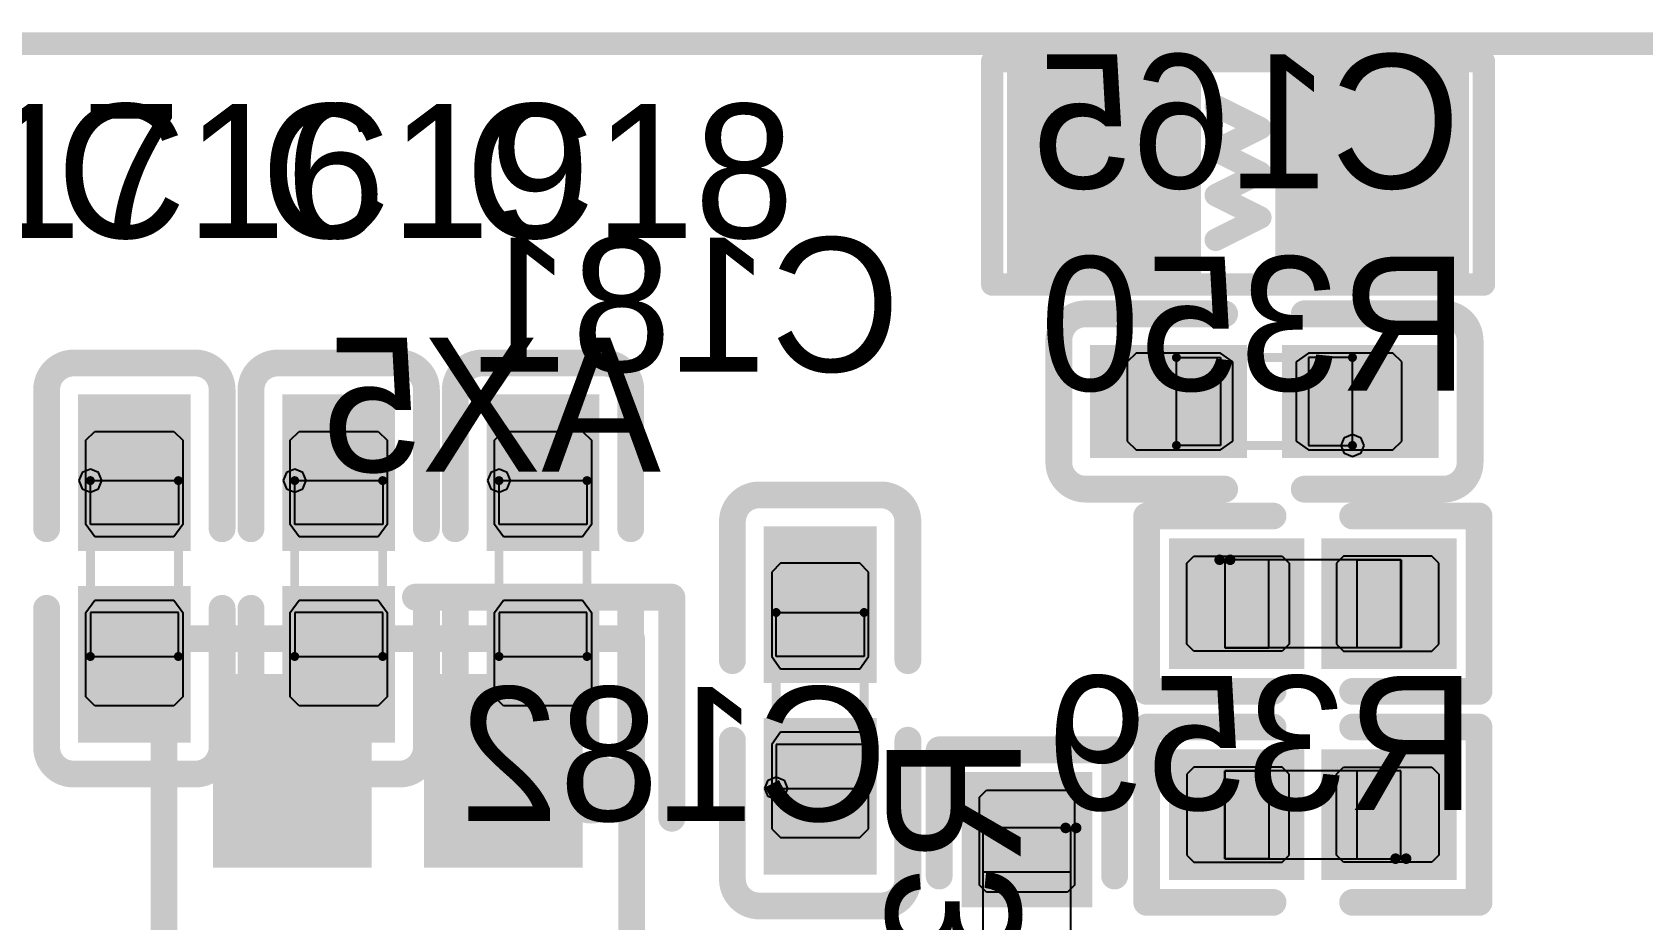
# Model space of a CAD drawing. Header units: millimetres. Extents: x 892 to 1144, y 1011 to 1123.
# Drawn here: x 954.92 to 964.07, y 1035.95 to 1041 of the extents above; entities that cross this region are included whole.
import ezdxf

# ---------------------------------------------------------------- set-up
doc = ezdxf.new("R2010")
doc.units = ezdxf.units.MM
for name, color, linetype in [('BottomLayer', 5, 'Continuous'), ('BottomOverlay', 54, 'Continuous'), ('BottomPaste', 16, 'Continuous'), ('BottomSolder', 6, 'Continuous'), ('Mechanical15', 56, 'Continuous'), ('Mechanical4', 56, 'Continuous'), ('Mechanical5', 56, 'Continuous'), ('Mechanical6', 56, 'Continuous'), ('TopLayer', 1, 'Continuous'), ('TopOverlay', 2, 'Continuous'), ('TopPaste', 8, 'Continuous'), ('TopSolder', 216, 'Continuous')]:
    doc.layers.add(name, color=color, linetype=linetype)

msp = doc.modelspace()

# ---------------------------------------------------------------- linework, layer by layer
at = {"layer": 'BottomLayer'}
for points in [[(960.5635, 1040.708), (960.5635, 1039.692), (961.4625, 1040.708), (961.4625, 1039.692)], [(962.0875, 1040.708), (962.0875, 1039.692), (962.9865, 1040.708), (962.9865, 1039.692)], [(961.775, 1039.17), (960.9849, 1039.17), (961.775, 1038.63), (960.9849, 1038.63)], [(962.8651, 1039.17), (962.075, 1039.17), (962.8651, 1038.63), (962.075, 1038.63)], [(959.67, 1037.35), (959.67, 1038.1401), (959.13, 1037.35), (959.13, 1038.1401)], [(961.4844, 1037.48), (962.05, 1037.48), (961.4844, 1038.02), (962.05, 1038.02)], [(962.35, 1037.48), (962.9156, 1037.48), (962.35, 1038.02), (962.9156, 1038.02)], [(956.8, 1037.2999), (956.0001, 1037.2999), (956.8, 1036.2999), (956.0001, 1036.2999)], [(957.9999, 1037.2999), (957.1999, 1037.2999), (957.9999, 1036.2999), (957.1999, 1036.2999)], [(959.67, 1036.2599), (959.67, 1037.05), (959.13, 1036.2599), (959.13, 1037.05)], [(962.05, 1036.82), (961.4844, 1036.82), (962.05, 1036.28), (961.4844, 1036.28)], [(962.9156, 1036.82), (962.35, 1036.82), (962.9156, 1036.28), (962.35, 1036.28)], [(960.305, 1036.6906), (960.305, 1036.125), (960.845, 1036.6906), (960.845, 1036.125)]]:
    msp.add_solid(points, dxfattribs=at)
at = {"layer": 'BottomOverlay'}
for points, const_width in [([(960.378, 1040.835), (963.172, 1040.835)], 0.127), ([(960.378, 1039.565), (960.378, 1040.835)], 0.127), ([(963.172, 1039.565), (963.172, 1040.835)], 0.127), ([(961.648, 1040.581), (961.902, 1040.454)], 0.127), ([(961.648, 1040.327), (961.902, 1040.454)], 0.127), ([(961.648, 1040.327), (961.902, 1040.2)], 0.127), ([(961.648, 1040.073), (961.902, 1040.2)], 0.127), ([(961.648, 1040.073), (961.902, 1039.946)], 0.127), ([(961.648, 1039.819), (961.902, 1039.946)], 0.127), ([(960.378, 1039.565), (963.172, 1039.565)], 0.127), ([(960.9087, 1039.3986), (961.6988, 1039.3986)], 0.1524), ([(962.1512, 1039.3986), (962.9413, 1039.3986)], 0.1524), ([(960.7563, 1038.5538), (960.7563, 1039.2462)], 0.1524), ([(963.0937, 1038.5538), (963.0937, 1039.2462)], 0.1524), ([(960.9087, 1038.4014), (961.6988, 1038.4014)], 0.1524), ([(962.1512, 1038.4014), (962.9413, 1038.4014)], 0.1524), ([(959.0538, 1038.3687), (959.7462, 1038.3687)], 0.1524), ([(958.9014, 1037.4262), (958.9014, 1038.2163)], 0.1524), ([(959.8986, 1037.4262), (959.8986, 1038.2163)], 0.1524), ([(961.2558, 1038.2486), (961.9738, 1038.2486)], 0.1524), ([(961.2558, 1037.2514), (961.2558, 1038.2486)], 0.1524), ([(962.4262, 1038.2486), (963.1442, 1038.2486)], 0.1524), ([(963.1442, 1037.2514), (963.1442, 1038.2486)], 0.1524), ([(957.1, 1037.7872), (958.5572, 1037.7872)], 0.1524), ([(958.5572, 1036.53), (958.5572, 1037.7872)], 0.1524), ([(955.6716, 1034.249), (955.6716, 1037.551)], 0.1524), ([(955.6716, 1037.551), (958.3284, 1037.551)], 0.1524), ([(958.3284, 1037.4291), (958.3284, 1037.551)], 0.1524), ([(958.3284, 1034.249), (958.3284, 1037.4291)], 0.1524), ([(961.2558, 1037.2514), (961.9738, 1037.2514)], 0.1524), ([(962.4262, 1037.2514), (963.1442, 1037.2514)], 0.1524), ([(961.2558, 1036.0514), (961.2558, 1037.0486)], 0.1524), ([(961.2558, 1037.0486), (961.9738, 1037.0486)], 0.1524), ([(962.4262, 1037.0486), (963.1442, 1037.0486)], 0.1524), ([(963.1442, 1036.0514), (963.1442, 1037.0486)], 0.1524), ([(958.9014, 1036.1837), (958.9014, 1036.9738)], 0.1524), ([(959.8986, 1036.1837), (959.8986, 1036.9738)], 0.1524), ([(960.0764, 1036.9192), (961.0736, 1036.9192)], 0.1524), ([(960.0764, 1036.2012), (960.0764, 1036.9192)], 0.1524), ([(961.0736, 1036.2012), (961.0736, 1036.9192)], 0.1524), ([(959.0538, 1036.0313), (959.7462, 1036.0313)], 0.1524), ([(961.2558, 1036.0514), (961.9738, 1036.0514)], 0.1524), ([(962.4262, 1036.0514), (963.1442, 1036.0514)], 0.1524)]:
    msp.add_lwpolyline(points, dxfattribs=dict(at, const_width=const_width))
for points, const_width in [([(960.3462, 1040.835, 1), (960.4097, 1040.835, 1)], 0.0635), ([(960.3462, 1040.835, 1), (960.4097, 1040.835, 1)], 0.0635), ([(963.1402, 1040.835, 1), (963.2037, 1040.835, 1)], 0.0635), ([(963.1402, 1040.835, 1), (963.2037, 1040.835, 1)], 0.0635), ([(961.6162, 1040.581, 1), (961.6797, 1040.581, 1)], 0.0635), ([(961.8702, 1040.454, 1), (961.9337, 1040.454, 1)], 0.0635), ([(961.8702, 1040.454, 1), (961.9337, 1040.454, 1)], 0.0635), ([(961.6162, 1040.327, 1), (961.6797, 1040.327, 1)], 0.0635), ([(961.6162, 1040.327, 1), (961.6797, 1040.327, 1)], 0.0635), ([(961.8702, 1040.2, 1), (961.9337, 1040.2, 1)], 0.0635), ([(961.8702, 1040.2, 1), (961.9337, 1040.2, 1)], 0.0635), ([(961.6162, 1040.073, 1), (961.6797, 1040.073, 1)], 0.0635), ([(961.6162, 1040.073, 1), (961.6797, 1040.073, 1)], 0.0635), ([(961.8702, 1039.946, 1), (961.9337, 1039.946, 1)], 0.0635), ([(961.8702, 1039.946, 1), (961.9337, 1039.946, 1)], 0.0635), ([(961.6162, 1039.819, 1), (961.6797, 1039.819, 1)], 0.0635), ([(960.3462, 1039.565, 1), (960.4097, 1039.565, 1)], 0.0635), ([(960.3462, 1039.565, 1), (960.4097, 1039.565, 1)], 0.0635), ([(963.1402, 1039.565, 1), (963.2037, 1039.565, 1)], 0.0635), ([(963.1402, 1039.565, 1), (963.2037, 1039.565, 1)], 0.0635), ([(960.8706, 1039.3986, 1), (960.9468, 1039.3986, 1)], 0.0762), ([(960.8706, 1039.3986, 1), (960.9468, 1039.3986, 1)], 0.0762), ([(961.6607, 1039.3986, 1), (961.7369, 1039.3986, 1)], 0.0762), ([(962.1131, 1039.3986, 1), (962.1893, 1039.3986, 1)], 0.0762), ([(962.9032, 1039.3986, 1), (962.9794, 1039.3986, 1)], 0.0762), ([(962.9032, 1039.3986, 1), (962.9794, 1039.3986, 1)], 0.0762), ([(960.7182, 1039.2462, 1), (960.7944, 1039.2462, 1)], 0.0762), ([(960.7182, 1039.2462, 1), (960.7944, 1039.2462, 1)], 0.0762), ([(963.0556, 1039.2462, 1), (963.1318, 1039.2462, 1)], 0.0762), ([(963.0556, 1039.2462, 1), (963.1318, 1039.2462, 1)], 0.0762), ([(960.7182, 1038.5538, 1), (960.7944, 1038.5538, 1)], 0.0762), ([(960.7182, 1038.5538, 1), (960.7944, 1038.5538, 1)], 0.0762), ([(963.0556, 1038.5538, 1), (963.1318, 1038.5538, 1)], 0.0762), ([(963.0556, 1038.5538, 1), (963.1318, 1038.5538, 1)], 0.0762), ([(960.8706, 1038.4014, 1), (960.9468, 1038.4014, 1)], 0.0762), ([(960.8706, 1038.4014, 1), (960.9468, 1038.4014, 1)], 0.0762), ([(961.6607, 1038.4014, 1), (961.7369, 1038.4014, 1)], 0.0762), ([(962.1131, 1038.4014, 1), (962.1893, 1038.4014, 1)], 0.0762), ([(962.9032, 1038.4014, 1), (962.9794, 1038.4014, 1)], 0.0762), ([(962.9032, 1038.4014, 1), (962.9794, 1038.4014, 1)], 0.0762), ([(959.0157, 1038.3687, 1), (959.0919, 1038.3687, 1)], 0.0762), ([(959.0157, 1038.3687, 1), (959.0919, 1038.3687, 1)], 0.0762), ([(959.7081, 1038.3687, 1), (959.7843, 1038.3687, 1)], 0.0762), ([(959.7081, 1038.3687, 1), (959.7843, 1038.3687, 1)], 0.0762), ([(958.8633, 1038.2163, 1), (958.9395, 1038.2163, 1)], 0.0762), ([(958.8633, 1038.2163, 1), (958.9395, 1038.2163, 1)], 0.0762), ([(959.8605, 1038.2163, 1), (959.9367, 1038.2163, 1)], 0.0762), ([(959.8605, 1038.2163, 1), (959.9367, 1038.2163, 1)], 0.0762), ([(961.2177, 1038.2486, 1), (961.2939, 1038.2486, 1)], 0.0762), ([(961.2177, 1038.2486, 1), (961.2939, 1038.2486, 1)], 0.0762), ([(961.9357, 1038.2486, 1), (962.0119, 1038.2486, 1)], 0.0762), ([(962.3881, 1038.2486, 1), (962.4643, 1038.2486, 1)], 0.0762), ([(963.1061, 1038.2486, 1), (963.1823, 1038.2486, 1)], 0.0762), ([(963.1061, 1038.2486, 1), (963.1823, 1038.2486, 1)], 0.0762), ([(957.0619, 1037.7872, 1), (957.1381, 1037.7872, 1)], 0.0762), ([(958.5191, 1037.7872, 1), (958.5953, 1037.7872, 1)], 0.0762), ([(958.5191, 1037.7872, 1), (958.5953, 1037.7872, 1)], 0.0762), ([(955.6335, 1037.551, 1), (955.7097, 1037.551, 1)], 0.0762), ([(955.6335, 1037.551, 1), (955.7097, 1037.551, 1)], 0.0762), ([(958.2903, 1037.551, 1), (958.3665, 1037.551, 1)], 0.0762), ([(958.2903, 1037.551, 1), (958.3665, 1037.551, 1)], 0.0762), ([(958.2903, 1037.4291, 1), (958.3665, 1037.4291, 1)], 0.0762), ([(958.2903, 1037.4291, 1), (958.3665, 1037.4291, 1)], 0.0762), ([(958.8633, 1037.4262, 1), (958.9395, 1037.4262, 1)], 0.0762), ([(959.8605, 1037.4262, 1), (959.9367, 1037.4262, 1)], 0.0762), ([(961.2177, 1037.2514, 1), (961.2939, 1037.2514, 1)], 0.0762), ([(961.2177, 1037.2514, 1), (961.2939, 1037.2514, 1)], 0.0762), ([(961.9357, 1037.2514, 1), (962.0119, 1037.2514, 1)], 0.0762), ([(962.3881, 1037.2514, 1), (962.4643, 1037.2514, 1)], 0.0762), ([(963.1061, 1037.2514, 1), (963.1823, 1037.2514, 1)], 0.0762), ([(963.1061, 1037.2514, 1), (963.1823, 1037.2514, 1)], 0.0762), ([(961.2177, 1037.0486, 1), (961.2939, 1037.0486, 1)], 0.0762), ([(961.2177, 1037.0486, 1), (961.2939, 1037.0486, 1)], 0.0762), ([(961.9357, 1037.0486, 1), (962.0119, 1037.0486, 1)], 0.0762), ([(962.3881, 1037.0486, 1), (962.4643, 1037.0486, 1)], 0.0762), ([(963.1061, 1037.0486, 1), (963.1823, 1037.0486, 1)], 0.0762), ([(963.1061, 1037.0486, 1), (963.1823, 1037.0486, 1)], 0.0762), ([(958.8633, 1036.9738, 1), (958.9395, 1036.9738, 1)], 0.0762), ([(959.8605, 1036.9738, 1), (959.9367, 1036.9738, 1)], 0.0762), ([(960.0383, 1036.9192, 1), (960.1145, 1036.9192, 1)], 0.0762), ([(960.0383, 1036.9192, 1), (960.1145, 1036.9192, 1)], 0.0762), ([(961.0355, 1036.9192, 1), (961.1117, 1036.9192, 1)], 0.0762), ([(961.0355, 1036.9192, 1), (961.1117, 1036.9192, 1)], 0.0762), ([(958.5191, 1036.53, 1), (958.5953, 1036.53, 1)], 0.0762), ([(958.8633, 1036.1837, 1), (958.9395, 1036.1837, 1)], 0.0762), ([(958.8633, 1036.1837, 1), (958.9395, 1036.1837, 1)], 0.0762), ([(959.8605, 1036.1837, 1), (959.9367, 1036.1837, 1)], 0.0762), ([(959.8605, 1036.1837, 1), (959.9367, 1036.1837, 1)], 0.0762), ([(960.0383, 1036.2012, 1), (960.1145, 1036.2012, 1)], 0.0762), ([(961.0355, 1036.2012, 1), (961.1117, 1036.2012, 1)], 0.0762), ([(959.0157, 1036.0313, 1), (959.0919, 1036.0313, 1)], 0.0762), ([(959.0157, 1036.0313, 1), (959.0919, 1036.0313, 1)], 0.0762), ([(959.7081, 1036.0313, 1), (959.7843, 1036.0313, 1)], 0.0762), ([(959.7081, 1036.0313, 1), (959.7843, 1036.0313, 1)], 0.0762), ([(961.2177, 1036.0514, 1), (961.2939, 1036.0514, 1)], 0.0762), ([(961.2177, 1036.0514, 1), (961.2939, 1036.0514, 1)], 0.0762), ([(961.9357, 1036.0514, 1), (962.0119, 1036.0514, 1)], 0.0762), ([(962.3881, 1036.0514, 1), (962.4643, 1036.0514, 1)], 0.0762), ([(963.1061, 1036.0514, 1), (963.1823, 1036.0514, 1)], 0.0762), ([(963.1061, 1036.0514, 1), (963.1823, 1036.0514, 1)], 0.0762)]:
    msp.add_lwpolyline(points, format="xyb", close=True, dxfattribs=dict(at, const_width=const_width))
at = {"layer": 'BottomOverlay', "const_width": 0.1524}
for points in [[(960.7563, 1039.2462, -0.414214), (960.9087, 1039.3986)], [(962.9413, 1039.3986, -0.414214), (963.0937, 1039.2462)], [(960.9087, 1038.4014, -0.414214), (960.7563, 1038.5538)], [(963.0937, 1038.5538, -0.414214), (962.9413, 1038.4014)], [(958.9014, 1038.2163, -0.414214), (959.0538, 1038.3687)], [(959.7462, 1038.3687, -0.414214), (959.8986, 1038.2163)], [(959.0538, 1036.0313, -0.414214), (958.9014, 1036.1837)], [(959.8986, 1036.1837, -0.414214), (959.7462, 1036.0313)]]:
    msp.add_lwpolyline(points, format="xyb", dxfattribs=at)
at = {"layer": 'BottomPaste'}
for p, q in [((961.195, 1039.175), (961.145, 1039.125)), ((961.145, 1039.125), (961.145, 1038.675)), ((961.675, 1039.175), (961.195, 1039.175)), ((961.745, 1039.125), (961.675, 1039.175)), ((961.745, 1038.675), (961.745, 1039.125)), ((962.175, 1039.175), (962.105, 1039.125)), ((962.105, 1039.125), (962.105, 1038.675)), ((962.655, 1039.175), (962.175, 1039.175)), ((962.705, 1039.125), (962.655, 1039.175)), ((962.705, 1038.675), (962.705, 1039.125)), ((961.145, 1038.675), (961.195, 1038.625)), ((961.675, 1038.625), (961.745, 1038.675)), ((962.105, 1038.675), (962.175, 1038.625)), ((962.655, 1038.625), (962.705, 1038.675)), ((961.195, 1038.625), (961.675, 1038.625)), ((962.175, 1038.625), (962.655, 1038.625)), ((961.4844, 1037.98), (961.5244, 1038.02)), ((961.5244, 1038.02), (962.025, 1038.02)), ((962.025, 1038.02), (962.065, 1037.98)), ((962.375, 1038.02), (962.335, 1037.98)), ((962.8756, 1038.02), (962.375, 1038.02)), ((962.9156, 1037.98), (962.8756, 1038.02)), ((959.175, 1037.98), (959.125, 1037.93)), ((959.125, 1037.93), (959.125, 1037.45)), ((959.625, 1037.98), (959.175, 1037.98)), ((959.675, 1037.93), (959.625, 1037.98)), ((959.675, 1037.45), (959.675, 1037.93)), ((961.4844, 1037.52), (961.4844, 1037.98)), ((962.065, 1037.98), (962.065, 1037.52)), ((962.335, 1037.98), (962.335, 1037.52)), ((962.9156, 1037.52), (962.9156, 1037.98)), ((961.5244, 1037.48), (961.4844, 1037.52)), ((962.025, 1037.48), (961.5244, 1037.48)), ((962.065, 1037.52), (962.025, 1037.48)), ((962.335, 1037.52), (962.375, 1037.48)), ((962.375, 1037.48), (962.8756, 1037.48)), ((962.8756, 1037.48), (962.9156, 1037.52)), ((959.125, 1037.45), (959.175, 1037.38)), ((959.175, 1037.38), (959.625, 1037.38)), ((959.625, 1037.38), (959.675, 1037.45)), ((959.175, 1037.02), (959.125, 1036.95)), ((959.625, 1037.02), (959.175, 1037.02)), ((959.675, 1036.95), (959.625, 1037.02)), ((959.125, 1036.95), (959.125, 1036.47)), ((959.675, 1036.47), (959.675, 1036.95)), ((961.5244, 1036.82), (961.4844, 1036.78)), ((961.4844, 1036.78), (961.4844, 1036.32)), ((962.025, 1036.82), (961.5244, 1036.82)), ((962.065, 1036.78), (962.025, 1036.82)), ((962.065, 1036.32), (962.065, 1036.78)), ((962.335, 1036.78), (962.375, 1036.82)), ((962.335, 1036.32), (962.335, 1036.78)), ((962.375, 1036.82), (962.8756, 1036.82)), ((962.8756, 1036.82), (962.9156, 1036.78)), ((962.9156, 1036.78), (962.9156, 1036.32)), ((960.305, 1036.6506), (960.345, 1036.6906)), ((960.305, 1036.15), (960.305, 1036.6506)), ((960.345, 1036.6906), (960.805, 1036.6906)), ((960.805, 1036.6906), (960.845, 1036.6506)), ((960.845, 1036.6506), (960.845, 1036.15)), ((959.125, 1036.47), (959.175, 1036.42)), ((959.625, 1036.42), (959.675, 1036.47)), ((959.175, 1036.42), (959.625, 1036.42)), ((961.4844, 1036.32), (961.5244, 1036.28)), ((961.5244, 1036.28), (962.025, 1036.28)), ((962.025, 1036.28), (962.065, 1036.32)), ((962.375, 1036.28), (962.335, 1036.32)), ((962.8756, 1036.28), (962.375, 1036.28)), ((962.9156, 1036.32), (962.8756, 1036.28)), ((960.345, 1036.11), (960.305, 1036.15)), ((960.805, 1036.11), (960.345, 1036.11)), ((960.845, 1036.15), (960.805, 1036.11))]:
    msp.add_line(p, q, dxfattribs=at)
for points in [[(960.5635, 1040.708), (960.5635, 1039.692), (961.4625, 1040.708), (961.4625, 1039.692)], [(962.0875, 1040.708), (962.0875, 1039.692), (962.9865, 1040.708), (962.9865, 1039.692)], [(961.775, 1039.17), (960.9849, 1039.17), (961.775, 1038.63), (960.9849, 1038.63)], [(962.8651, 1039.17), (962.075, 1039.17), (962.8651, 1038.63), (962.075, 1038.63)], [(959.67, 1037.35), (959.67, 1038.1401), (959.13, 1037.35), (959.13, 1038.1401)], [(961.4844, 1037.48), (962.05, 1037.48), (961.4844, 1038.02), (962.05, 1038.02)], [(962.35, 1037.48), (962.9156, 1037.48), (962.35, 1038.02), (962.9156, 1038.02)], [(956.8, 1037.2999), (956.0001, 1037.2999), (956.8, 1036.2999), (956.0001, 1036.2999)], [(957.9999, 1037.2999), (957.1999, 1037.2999), (957.9999, 1036.2999), (957.1999, 1036.2999)], [(959.67, 1036.2599), (959.67, 1037.05), (959.13, 1036.2599), (959.13, 1037.05)], [(962.05, 1036.82), (961.4844, 1036.82), (962.05, 1036.28), (961.4844, 1036.28)], [(962.9156, 1036.82), (962.35, 1036.82), (962.9156, 1036.28), (962.35, 1036.28)], [(960.305, 1036.6906), (960.305, 1036.125), (960.845, 1036.6906), (960.845, 1036.125)]]:
    msp.add_solid(points, dxfattribs=at)
at = {"layer": 'BottomSolder'}
for points in [[(960.4619, 1040.8096), (960.4619, 1039.5904), (961.5641, 1040.8096), (961.5641, 1039.5904)], [(961.9859, 1040.8096), (961.9859, 1039.5904), (963.0881, 1040.8096), (963.0881, 1039.5904)], [(961.8258, 1039.2208), (960.9341, 1039.2208), (961.8258, 1038.5792), (960.9341, 1038.5792)], [(962.9159, 1039.2208), (962.0242, 1039.2208), (962.9159, 1038.5792), (962.0242, 1038.5792)], [(959.7208, 1037.2992), (959.7208, 1038.1909), (959.0792, 1037.2992), (959.0792, 1038.1909)], [(961.3828, 1037.3784), (962.1516, 1037.3784), (961.3828, 1038.1216), (962.1516, 1038.1216)], [(962.2484, 1037.3784), (963.0172, 1037.3784), (962.2484, 1038.1216), (963.0172, 1038.1216)], [(956.8508, 1037.3507), (955.9493, 1037.3507), (956.8508, 1036.2491), (955.9493, 1036.2491)], [(958.0507, 1037.3507), (957.1491, 1037.3507), (958.0507, 1036.2491), (957.1491, 1036.2491)], [(959.7208, 1036.2091), (959.7208, 1037.1008), (959.0792, 1036.2091), (959.0792, 1037.1008)], [(962.1516, 1036.9216), (961.3828, 1036.9216), (962.1516, 1036.1784), (961.3828, 1036.1784)], [(963.0172, 1036.9216), (962.2484, 1036.9216), (963.0172, 1036.1784), (962.2484, 1036.1784)], [(960.2034, 1036.7922), (960.2034, 1036.0234), (960.9466, 1036.7922), (960.9466, 1036.0234)]]:
    msp.add_solid(points, dxfattribs=at)
at = {"layer": 'Mechanical15'}
for p, q in [((961.425, 1038.65), (961.425, 1039.15)), ((961.425, 1039.15), (961.675, 1039.15)), ((961.675, 1039.15), (961.675, 1038.65)), ((962.425, 1039.15), (962.175, 1039.15)), ((962.175, 1039.15), (962.175, 1038.65)), ((962.425, 1038.65), (962.425, 1039.15)), ((962.3601, 1038.65), (962.3791, 1038.6959)), ((962.3791, 1038.6959), (962.425, 1038.7149)), ((962.425, 1038.7149), (962.4709, 1038.6959)), ((962.4709, 1038.6959), (962.4899, 1038.65)), ((961.675, 1038.65), (961.425, 1038.65)), ((962.175, 1038.65), (962.425, 1038.65)), ((962.3791, 1038.6041), (962.3601, 1038.65)), ((962.425, 1038.5851), (962.3791, 1038.6041)), ((962.4709, 1038.6041), (962.425, 1038.5851)), ((962.4899, 1038.65), (962.4709, 1038.6041)), ((955.2068, 1038.4959), (955.1878, 1038.45)), ((955.2528, 1038.5149), (955.2068, 1038.4959)), ((955.2987, 1038.4959), (955.2528, 1038.5149)), ((955.2528, 1038.5149), (955.2528, 1038.5149)), ((955.3177, 1038.45), (955.2987, 1038.4959)), ((956.368, 1038.4959), (956.3489, 1038.45)), ((956.4139, 1038.5149), (956.368, 1038.4959)), ((956.4598, 1038.4959), (956.4139, 1038.5149)), ((956.4139, 1038.5149), (956.4139, 1038.5149)), ((956.4788, 1038.45), (956.4598, 1038.4959)), ((957.5291, 1038.4959), (957.51, 1038.45)), ((957.575, 1038.5149), (957.5291, 1038.4959)), ((957.6209, 1038.4959), (957.575, 1038.5149)), ((957.575, 1038.5149), (957.575, 1038.5149)), ((957.6399, 1038.45), (957.6209, 1038.4959)), ((955.1878, 1038.45), (955.2068, 1038.4041)), ((955.2068, 1038.4041), (955.2528, 1038.3851)), ((955.2528, 1038.2), (955.2528, 1038.45)), ((955.2528, 1038.45), (955.7528, 1038.45)), ((955.2528, 1038.3851), (955.2987, 1038.4041)), ((955.2528, 1038.3851), (955.2528, 1038.3851)), ((955.2987, 1038.4041), (955.3177, 1038.45)), ((955.7528, 1038.45), (955.7528, 1038.2)), ((956.3489, 1038.45), (956.368, 1038.4041)), ((956.368, 1038.4041), (956.4139, 1038.3851)), ((956.4139, 1038.2), (956.4139, 1038.45)), ((956.4139, 1038.45), (956.9139, 1038.45)), ((956.4139, 1038.3851), (956.4598, 1038.4041)), ((956.4139, 1038.3851), (956.4139, 1038.3851)), ((956.4598, 1038.4041), (956.4788, 1038.45)), ((956.9139, 1038.45), (956.9139, 1038.2)), ((957.51, 1038.45), (957.5291, 1038.4041)), ((957.5291, 1038.4041), (957.575, 1038.3851)), ((957.575, 1038.2), (957.575, 1038.45)), ((957.575, 1038.45), (958.075, 1038.45)), ((957.575, 1038.3851), (957.6209, 1038.4041)), ((957.575, 1038.3851), (957.575, 1038.3851)), ((957.6209, 1038.4041), (957.6399, 1038.45)), ((958.075, 1038.45), (958.075, 1038.2)), ((955.7528, 1038.2), (955.2528, 1038.2)), ((956.9139, 1038.2), (956.4139, 1038.2)), ((958.075, 1038.2), (957.575, 1038.2)), ((955.2528, 1037.7), (955.2528, 1037.45)), ((955.7528, 1037.7), (955.2528, 1037.7)), ((955.7528, 1037.45), (955.7528, 1037.7)), ((956.4139, 1037.7), (956.4139, 1037.45)), ((956.9139, 1037.7), (956.4139, 1037.7)), ((956.9139, 1037.45), (956.9139, 1037.7)), ((957.575, 1037.7), (957.575, 1037.45)), ((958.075, 1037.7), (957.575, 1037.7)), ((958.075, 1037.45), (958.075, 1037.7)), ((959.15, 1037.45), (959.15, 1037.7)), ((959.15, 1037.7), (959.65, 1037.7)), ((959.65, 1037.7), (959.65, 1037.45)), ((955.2528, 1037.45), (955.7528, 1037.45)), ((956.4139, 1037.45), (956.9139, 1037.45)), ((957.575, 1037.45), (958.075, 1037.45)), ((959.65, 1037.45), (959.15, 1037.45)), ((959.15, 1036.95), (959.15, 1036.7)), ((959.65, 1036.95), (959.15, 1036.95)), ((959.65, 1036.7), (959.65, 1036.95)), ((959.085, 1036.7), (959.1041, 1036.7459)), ((959.1041, 1036.7459), (959.15, 1036.7649)), ((959.15, 1036.7649), (959.1959, 1036.7459)), ((959.1959, 1036.7459), (959.2149, 1036.7)), ((959.1041, 1036.6541), (959.085, 1036.7)), ((959.15, 1036.6351), (959.1041, 1036.6541)), ((959.15, 1036.7), (959.65, 1036.7)), ((959.1959, 1036.6541), (959.15, 1036.6351)), ((959.2149, 1036.7), (959.1959, 1036.6541))]:
    msp.add_line(p, q, dxfattribs=at)
at = {"layer": 'Mechanical15', "const_width": 0.0508}
for points in [[(961.425, 1038.65), (961.425, 1039.15)], [(961.425, 1039.15), (962.425, 1039.15)], [(962.425, 1038.65), (962.425, 1039.15)], [(961.425, 1038.65), (962.425, 1038.65)], [(955.2528, 1037.45), (955.2528, 1038.45)], [(955.2528, 1038.45), (955.7528, 1038.45)], [(955.7528, 1037.45), (955.7528, 1038.45)], [(956.4139, 1037.45), (956.4139, 1038.45)], [(956.4139, 1038.45), (956.9139, 1038.45)], [(956.9139, 1037.45), (956.9139, 1038.45)], [(957.575, 1037.45), (957.575, 1038.45)], [(957.575, 1038.45), (958.075, 1038.45)], [(958.075, 1037.45), (958.075, 1038.45)], [(959.15, 1036.7), (959.15, 1037.7)], [(959.15, 1037.7), (959.65, 1037.7)], [(959.65, 1036.7), (959.65, 1037.7)], [(955.2528, 1037.45), (955.7528, 1037.45)], [(956.4139, 1037.45), (956.9139, 1037.45)], [(957.575, 1037.45), (958.075, 1037.45)], [(959.15, 1036.7), (959.65, 1036.7)]]:
    msp.add_lwpolyline(points, dxfattribs=at)
at = {"layer": 'Mechanical15', "const_width": 0.0254}
for points in [[(961.4123, 1039.15, 1), (961.4377, 1039.15, 1)], [(961.4123, 1039.15, 1), (961.4377, 1039.15, 1)], [(962.4123, 1039.15, 1), (962.4377, 1039.15, 1)], [(962.4123, 1039.15, 1), (962.4377, 1039.15, 1)], [(961.4123, 1038.65, 1), (961.4377, 1038.65, 1)], [(961.4123, 1038.65, 1), (961.4377, 1038.65, 1)], [(962.4123, 1038.65, 1), (962.4377, 1038.65, 1)], [(962.4123, 1038.65, 1), (962.4377, 1038.65, 1)], [(955.2401, 1038.45, 1), (955.2655, 1038.45, 1)], [(955.2401, 1038.45, 1), (955.2655, 1038.45, 1)], [(955.7401, 1038.45, 1), (955.7655, 1038.45, 1)], [(955.7401, 1038.45, 1), (955.7655, 1038.45, 1)], [(956.4012, 1038.45, 1), (956.4266, 1038.45, 1)], [(956.4012, 1038.45, 1), (956.4266, 1038.45, 1)], [(956.9012, 1038.45, 1), (956.9266, 1038.45, 1)], [(956.9012, 1038.45, 1), (956.9266, 1038.45, 1)], [(957.5623, 1038.45, 1), (957.5877, 1038.45, 1)], [(957.5623, 1038.45, 1), (957.5877, 1038.45, 1)], [(958.0623, 1038.45, 1), (958.0877, 1038.45, 1)], [(958.0623, 1038.45, 1), (958.0877, 1038.45, 1)], [(959.1373, 1037.7, 1), (959.1627, 1037.7, 1)], [(959.1373, 1037.7, 1), (959.1627, 1037.7, 1)], [(959.6373, 1037.7, 1), (959.6627, 1037.7, 1)], [(959.6373, 1037.7, 1), (959.6627, 1037.7, 1)], [(955.2401, 1037.45, 1), (955.2655, 1037.45, 1)], [(955.2401, 1037.45, 1), (955.2655, 1037.45, 1)], [(955.7401, 1037.45, 1), (955.7655, 1037.45, 1)], [(955.7401, 1037.45, 1), (955.7655, 1037.45, 1)], [(956.4012, 1037.45, 1), (956.4266, 1037.45, 1)], [(956.4012, 1037.45, 1), (956.4266, 1037.45, 1)], [(956.9012, 1037.45, 1), (956.9266, 1037.45, 1)], [(956.9012, 1037.45, 1), (956.9266, 1037.45, 1)], [(957.5623, 1037.45, 1), (957.5877, 1037.45, 1)], [(957.5623, 1037.45, 1), (957.5877, 1037.45, 1)], [(958.0623, 1037.45, 1), (958.0877, 1037.45, 1)], [(958.0623, 1037.45, 1), (958.0877, 1037.45, 1)], [(959.1373, 1036.7, 1), (959.1627, 1036.7, 1)], [(959.1373, 1036.7, 1), (959.1627, 1036.7, 1)], [(959.6373, 1036.7, 1), (959.6627, 1036.7, 1)], [(959.6373, 1036.7, 1), (959.6627, 1036.7, 1)]]:
    msp.add_lwpolyline(points, format="xyb", close=True, dxfattribs=at)
at = {"layer": 'Mechanical4'}
for p, q in [((962.7001, 1038.0002), (961.7001, 1038.0002)), ((961.7001, 1038.0002), (961.7001, 1037.5001)), ((962.7001, 1037.5001), (962.7001, 1038.0002)), ((961.7001, 1037.5001), (962.7001, 1037.5001)), ((962.6999, 1036.7999), (961.6999, 1036.7999)), ((961.6999, 1036.7999), (961.6999, 1036.2998)), ((962.6999, 1036.2998), (962.6999, 1036.7999)), ((960.8252, 1036.4749), (960.3251, 1036.4749)), ((960.3251, 1036.4749), (960.3251, 1035.4749)), ((960.8252, 1035.4749), (960.8252, 1036.4749)), ((961.6999, 1036.2998), (962.6999, 1036.2998))]:
    msp.add_line(p, q, dxfattribs=at)
at = {"layer": 'Mechanical5'}
for p, q in [((961.95, 1038), (961.7, 1038)), ((961.7, 1038), (961.7, 1037.5)), ((961.95, 1037.5), (961.95, 1038)), ((962.451, 1038), (962.701, 1038)), ((962.451, 1037.5), (962.451, 1038)), ((962.701, 1038), (962.701, 1037.5)), ((961.7, 1037.5), (961.95, 1037.5)), ((962.701, 1037.5), (962.451, 1037.5)), ((961.699, 1036.3), (961.699, 1036.8)), ((961.699, 1036.8), (961.949, 1036.8)), ((961.949, 1036.8), (961.949, 1036.3)), ((962.7, 1036.8), (962.45, 1036.8)), ((962.45, 1036.8), (962.45, 1036.3)), ((962.7, 1036.3), (962.7, 1036.8)), ((960.825, 1036.475), (960.325, 1036.475)), ((960.325, 1036.475), (960.325, 1036.225)), ((960.825, 1036.225), (960.825, 1036.475)), ((961.949, 1036.3), (961.699, 1036.3)), ((962.45, 1036.3), (962.7, 1036.3)), ((960.325, 1036.225), (960.825, 1036.225))]:
    msp.add_line(p, q, dxfattribs=at)
at = {"layer": 'Mechanical6'}
for points, const_width in [([(961.7301, 1037.9999, 1), (961.6702, 1037.9999, 1)], 0.06), ([(961.6552, 1037.9999, 1), (961.6852, 1037.9999, 1)], 0.03), ([(961.7151, 1037.9999, 1), (961.7451, 1037.9999, 1)], 0.03), ([(958.2001, 1036.7001, 1), (958, 1036.7001, 1)], 0.2), ([(957.95, 1036.7001, 1), (958.05, 1036.7001, 1)], 0.1), ([(958.1501, 1036.7001, 1), (958.2501, 1036.7001, 1)], 0.1), ([(960.8549, 1036.4749, 1), (960.795, 1036.4749, 1)], 0.06), ([(960.78, 1036.4749, 1), (960.81, 1036.4749, 1)], 0.03), ([(960.8399, 1036.4749, 1), (960.8699, 1036.4749, 1)], 0.03), ([(962.7298, 1036.3001, 1), (962.6699, 1036.3001, 1)], 0.06), ([(962.6549, 1036.3001, 1), (962.6849, 1036.3001, 1)], 0.03), ([(962.7148, 1036.3001, 1), (962.7448, 1036.3001, 1)], 0.03)]:
    msp.add_lwpolyline(points, format="xyb", close=True, dxfattribs=dict(at, const_width=const_width))
at = {"layer": 'TopLayer'}
for points in [[(955.2328, 1038.8901), (955.2328, 1038.1), (955.7728, 1038.8901), (955.7728, 1038.1)], [(956.3939, 1038.8901), (956.3939, 1038.1), (956.9339, 1038.8901), (956.9339, 1038.1)], [(957.555, 1038.8901), (957.555, 1038.1), (958.095, 1038.8901), (958.095, 1038.1)], [(955.2328, 1037.8), (955.2328, 1037.0099), (955.7728, 1037.8), (955.7728, 1037.0099)], [(956.3939, 1037.8), (956.3939, 1037.0099), (956.9339, 1037.8), (956.9339, 1037.0099)], [(957.555, 1037.8), (957.555, 1037.0099), (958.095, 1037.8), (958.095, 1037.0099)]]:
    msp.add_solid(points, dxfattribs=at)
at = {"layer": 'TopOverlay'}
for points, const_width in [([(944.3751, 1040.935), (964.7749, 1040.935)], 0.13), ([(955.1566, 1039.1187), (955.849, 1039.1187)], 0.1524), ([(956.3177, 1039.1187), (957.0101, 1039.1187)], 0.1524), ([(957.4788, 1039.1187), (958.1712, 1039.1187)], 0.1524), ([(955.0042, 1038.1762), (955.0042, 1038.9663)], 0.1524), ([(956.0014, 1038.1762), (956.0014, 1038.9663)], 0.1524), ([(956.1653, 1038.1762), (956.1653, 1038.9663)], 0.1524), ([(957.1625, 1038.1762), (957.1625, 1038.9663)], 0.1524), ([(957.3264, 1038.1762), (957.3264, 1038.9663)], 0.1524), ([(958.3236, 1038.1762), (958.3236, 1038.9663)], 0.1524), ([(955.0042, 1036.9337), (955.0042, 1037.7238)], 0.1524), ([(956.0014, 1036.9337), (956.0014, 1037.7238)], 0.1524), ([(956.1653, 1036.9337), (956.1653, 1037.7238)], 0.1524), ([(957.1625, 1036.9337), (957.1625, 1037.7238)], 0.1524), ([(957.3264, 1036.9337), (957.3264, 1037.7238)], 0.1524), ([(958.3236, 1036.9337), (958.3236, 1037.7238)], 0.1524), ([(955.1566, 1036.7813), (955.849, 1036.7813)], 0.1524), ([(956.3177, 1036.7813), (957.0101, 1036.7813)], 0.1524), ([(957.4788, 1036.7813), (958.1712, 1036.7813)], 0.1524)]:
    msp.add_lwpolyline(points, dxfattribs=dict(at, const_width=const_width))
at = {"layer": 'TopOverlay', "const_width": 0.1524}
for points in [[(955.0042, 1038.9663, -0.414214), (955.1566, 1039.1187)], [(955.849, 1039.1187, -0.414214), (956.0014, 1038.9663)], [(956.1653, 1038.9663, -0.414214), (956.3177, 1039.1187)], [(957.0101, 1039.1187, -0.414214), (957.1625, 1038.9663)], [(957.3264, 1038.9663, -0.414214), (957.4788, 1039.1187)], [(958.1712, 1039.1187, -0.414214), (958.3236, 1038.9663)], [(955.1566, 1036.7813, -0.414214), (955.0042, 1036.9337)], [(956.0014, 1036.9337, -0.414214), (955.849, 1036.7813)], [(956.3177, 1036.7813, -0.414214), (956.1653, 1036.9337)], [(957.1625, 1036.9337, -0.414214), (957.0101, 1036.7813)], [(957.4788, 1036.7813, -0.414214), (957.3264, 1036.9337)], [(958.3236, 1036.9337, -0.414214), (958.1712, 1036.7813)]]:
    msp.add_lwpolyline(points, format="xyb", dxfattribs=at)
at = {"layer": 'TopOverlay', "const_width": 0.0762}
for points in [[(955.1185, 1039.1187, 1), (955.1947, 1039.1187, 1)], [(955.1185, 1039.1187, 1), (955.1947, 1039.1187, 1)], [(955.8109, 1039.1187, 1), (955.8871, 1039.1187, 1)], [(955.8109, 1039.1187, 1), (955.8871, 1039.1187, 1)], [(956.2796, 1039.1187, 1), (956.3558, 1039.1187, 1)], [(956.2796, 1039.1187, 1), (956.3558, 1039.1187, 1)], [(956.972, 1039.1187, 1), (957.0482, 1039.1187, 1)], [(956.972, 1039.1187, 1), (957.0482, 1039.1187, 1)], [(957.4407, 1039.1187, 1), (957.5169, 1039.1187, 1)], [(957.4407, 1039.1187, 1), (957.5169, 1039.1187, 1)], [(958.1331, 1039.1187, 1), (958.2093, 1039.1187, 1)], [(958.1331, 1039.1187, 1), (958.2093, 1039.1187, 1)], [(954.9661, 1038.9663, 1), (955.0423, 1038.9663, 1)], [(954.9661, 1038.9663, 1), (955.0423, 1038.9663, 1)], [(955.9633, 1038.9663, 1), (956.0395, 1038.9663, 1)], [(955.9633, 1038.9663, 1), (956.0395, 1038.9663, 1)], [(956.1272, 1038.9663, 1), (956.2034, 1038.9663, 1)], [(956.1272, 1038.9663, 1), (956.2034, 1038.9663, 1)], [(957.1244, 1038.9663, 1), (957.2006, 1038.9663, 1)], [(957.1244, 1038.9663, 1), (957.2006, 1038.9663, 1)], [(957.2883, 1038.9663, 1), (957.3645, 1038.9663, 1)], [(957.2883, 1038.9663, 1), (957.3645, 1038.9663, 1)], [(958.2855, 1038.9663, 1), (958.3617, 1038.9663, 1)], [(958.2855, 1038.9663, 1), (958.3617, 1038.9663, 1)], [(954.9661, 1038.1762, 1), (955.0423, 1038.1762, 1)], [(955.9633, 1038.1762, 1), (956.0395, 1038.1762, 1)], [(956.1272, 1038.1762, 1), (956.2034, 1038.1762, 1)], [(957.1244, 1038.1762, 1), (957.2006, 1038.1762, 1)], [(957.2883, 1038.1762, 1), (957.3645, 1038.1762, 1)], [(958.2855, 1038.1762, 1), (958.3617, 1038.1762, 1)], [(954.9661, 1037.7238, 1), (955.0423, 1037.7238, 1)], [(955.9633, 1037.7238, 1), (956.0395, 1037.7238, 1)], [(956.1272, 1037.7238, 1), (956.2034, 1037.7238, 1)], [(957.1244, 1037.7238, 1), (957.2006, 1037.7238, 1)], [(957.2883, 1037.7238, 1), (957.3645, 1037.7238, 1)], [(958.2855, 1037.7238, 1), (958.3617, 1037.7238, 1)], [(954.9661, 1036.9337, 1), (955.0423, 1036.9337, 1)], [(954.9661, 1036.9337, 1), (955.0423, 1036.9337, 1)], [(955.9633, 1036.9337, 1), (956.0395, 1036.9337, 1)], [(955.9633, 1036.9337, 1), (956.0395, 1036.9337, 1)], [(956.1272, 1036.9337, 1), (956.2034, 1036.9337, 1)], [(956.1272, 1036.9337, 1), (956.2034, 1036.9337, 1)], [(957.1244, 1036.9337, 1), (957.2006, 1036.9337, 1)], [(957.1244, 1036.9337, 1), (957.2006, 1036.9337, 1)], [(957.2883, 1036.9337, 1), (957.3645, 1036.9337, 1)], [(957.2883, 1036.9337, 1), (957.3645, 1036.9337, 1)], [(958.2855, 1036.9337, 1), (958.3617, 1036.9337, 1)], [(958.2855, 1036.9337, 1), (958.3617, 1036.9337, 1)], [(955.1185, 1036.7813, 1), (955.1947, 1036.7813, 1)], [(955.1185, 1036.7813, 1), (955.1947, 1036.7813, 1)], [(955.8109, 1036.7813, 1), (955.8871, 1036.7813, 1)], [(955.8109, 1036.7813, 1), (955.8871, 1036.7813, 1)], [(956.2796, 1036.7813, 1), (956.3558, 1036.7813, 1)], [(956.2796, 1036.7813, 1), (956.3558, 1036.7813, 1)], [(956.972, 1036.7813, 1), (957.0482, 1036.7813, 1)], [(956.972, 1036.7813, 1), (957.0482, 1036.7813, 1)], [(957.4407, 1036.7813, 1), (957.5169, 1036.7813, 1)], [(957.4407, 1036.7813, 1), (957.5169, 1036.7813, 1)], [(958.1331, 1036.7813, 1), (958.2093, 1036.7813, 1)], [(958.1331, 1036.7813, 1), (958.2093, 1036.7813, 1)]]:
    msp.add_lwpolyline(points, format="xyb", close=True, dxfattribs=at)
at = {"layer": 'TopPaste'}
for p, q in [((955.2278, 1038.68), (955.2778, 1038.73)), ((955.2278, 1038.2), (955.2278, 1038.68)), ((955.2778, 1038.73), (955.7278, 1038.73)), ((955.7278, 1038.73), (955.7778, 1038.68)), ((955.7778, 1038.68), (955.7778, 1038.2)), ((956.3889, 1038.68), (956.4389, 1038.73)), ((956.3889, 1038.2), (956.3889, 1038.68)), ((956.4389, 1038.73), (956.8889, 1038.73)), ((956.8889, 1038.73), (956.9389, 1038.68)), ((956.9389, 1038.68), (956.9389, 1038.2)), ((957.55, 1038.68), (957.6, 1038.73)), ((957.55, 1038.2), (957.55, 1038.68)), ((957.6, 1038.73), (958.05, 1038.73)), ((958.05, 1038.73), (958.1, 1038.68)), ((958.1, 1038.68), (958.1, 1038.2)), ((955.2778, 1038.13), (955.2278, 1038.2)), ((955.7278, 1038.13), (955.2778, 1038.13)), ((955.7778, 1038.2), (955.7278, 1038.13)), ((956.4389, 1038.13), (956.3889, 1038.2)), ((956.8889, 1038.13), (956.4389, 1038.13)), ((956.9389, 1038.2), (956.8889, 1038.13)), ((957.6, 1038.13), (957.55, 1038.2)), ((958.05, 1038.13), (957.6, 1038.13)), ((958.1, 1038.2), (958.05, 1038.13)), ((955.2278, 1037.7), (955.2778, 1037.77)), ((955.2778, 1037.77), (955.7278, 1037.77)), ((955.7278, 1037.77), (955.7778, 1037.7)), ((956.3889, 1037.7), (956.4389, 1037.77)), ((956.4389, 1037.77), (956.8889, 1037.77)), ((956.8889, 1037.77), (956.9389, 1037.7)), ((957.55, 1037.7), (957.6, 1037.77)), ((957.6, 1037.77), (958.05, 1037.77)), ((958.05, 1037.77), (958.1, 1037.7)), ((955.2278, 1037.22), (955.2278, 1037.7)), ((955.7778, 1037.7), (955.7778, 1037.22)), ((956.3889, 1037.22), (956.3889, 1037.7)), ((956.9389, 1037.7), (956.9389, 1037.22)), ((957.55, 1037.22), (957.55, 1037.7)), ((958.1, 1037.7), (958.1, 1037.22)), ((955.2778, 1037.17), (955.2278, 1037.22)), ((955.7778, 1037.22), (955.7278, 1037.17)), ((956.4389, 1037.17), (956.3889, 1037.22)), ((956.9389, 1037.22), (956.8889, 1037.17)), ((957.6, 1037.17), (957.55, 1037.22)), ((958.1, 1037.22), (958.05, 1037.17)), ((955.7278, 1037.17), (955.2778, 1037.17)), ((956.8889, 1037.17), (956.4389, 1037.17)), ((958.05, 1037.17), (957.6, 1037.17))]:
    msp.add_line(p, q, dxfattribs=at)
for points in [[(955.2328, 1038.8901), (955.2328, 1038.1), (955.7728, 1038.8901), (955.7728, 1038.1)], [(956.3939, 1038.8901), (956.3939, 1038.1), (956.9339, 1038.8901), (956.9339, 1038.1)], [(957.555, 1038.8901), (957.555, 1038.1), (958.095, 1038.8901), (958.095, 1038.1)], [(955.2328, 1037.8), (955.2328, 1037.0099), (955.7728, 1037.8), (955.7728, 1037.0099)], [(956.3939, 1037.8), (956.3939, 1037.0099), (956.9339, 1037.8), (956.9339, 1037.0099)], [(957.555, 1037.8), (957.555, 1037.0099), (958.095, 1037.8), (958.095, 1037.0099)]]:
    msp.add_solid(points, dxfattribs=at)
at = {"layer": 'TopSolder'}
for points in [[(955.182, 1038.9409), (955.182, 1038.0492), (955.8236, 1038.9409), (955.8236, 1038.0492)], [(956.3431, 1038.9409), (956.3431, 1038.0492), (956.9847, 1038.9409), (956.9847, 1038.0492)], [(957.5042, 1038.9409), (957.5042, 1038.0492), (958.1458, 1038.9409), (958.1458, 1038.0492)], [(955.182, 1037.8508), (955.182, 1036.9591), (955.8236, 1037.8508), (955.8236, 1036.9591)], [(956.3431, 1037.8508), (956.3431, 1036.9591), (956.9847, 1037.8508), (956.9847, 1036.9591)], [(957.5042, 1037.8508), (957.5042, 1036.9591), (958.1458, 1037.8508), (958.1458, 1036.9591)]]:
    msp.add_solid(points, dxfattribs=at)

# ---------------------------------------------------------------- texts
at = {"layer": 'BottomOverlay', "text_generation_flag": 2}
for s, p in [('C165', (963.041, 1040.1122)), ('C181', (959.8569, 1039.07)), ('R350', (963.0858, 1038.962)), ('AX5', (958.4954, 1038.5004)), ('C182', (959.7852, 1036.5152)), ('R359', (963.1266, 1036.5776))]:
    msp.add_text(s, height=0.762, dxfattribs=at).set_placement(p)
msp.add_text('R358', height=0.762, rotation=90, dxfattribs=at).set_placement((960.5392, 1037.0012))
at = {"layer": 'TopOverlay'}
for s, p in [('C17', (953.8991, 1039.8296)), ('C16', (955.0602, 1039.8296)), ('C19', (956.2213, 1039.8296)), ('C18', (957.3824, 1039.8296))]:
    msp.add_text(s, height=0.762, dxfattribs=at).set_placement(p)

doc.saveas('drawing.dxf')
